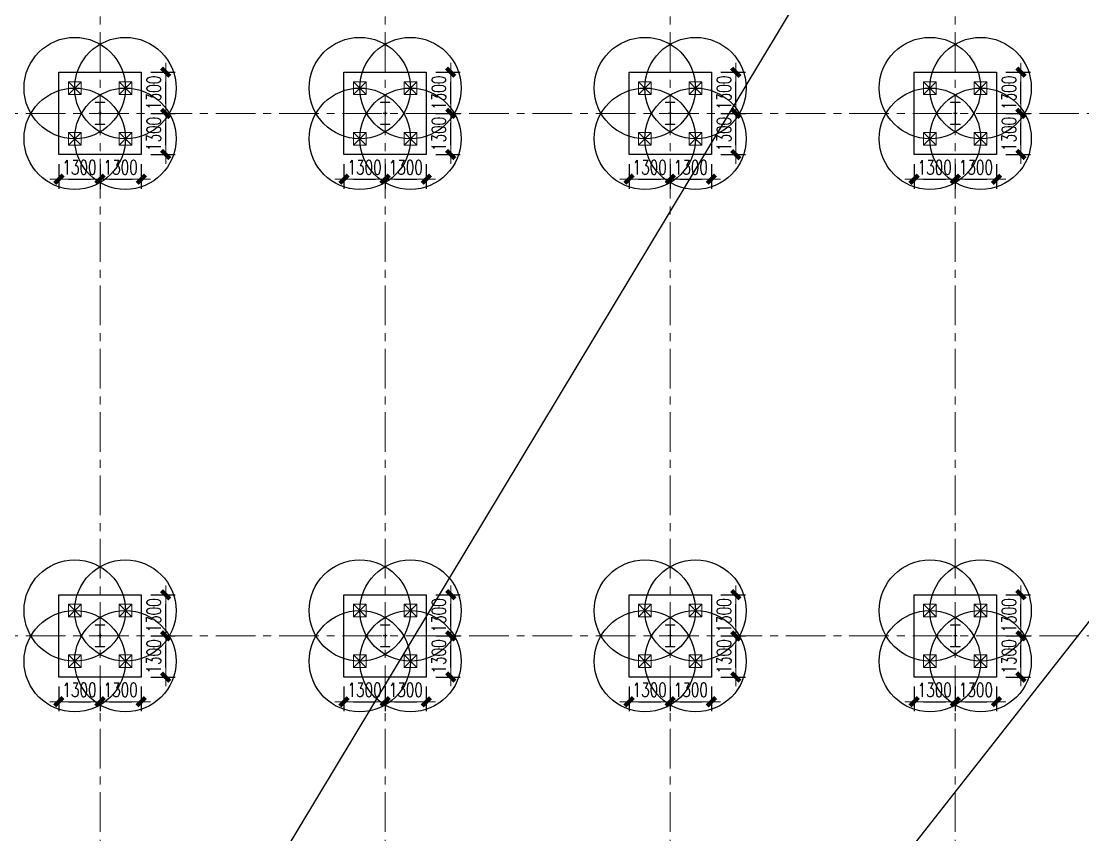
# Model space of a CAD drawing. Extents: x -1201378 to 2367219, y -619313 to 244905.
# Drawn here: x -158247 to -124734, y -20878 to 4811 of the extents above; entities that cross this region are included whole.
import ezdxf

# ---------------------------------------------------------------- set-up
doc = ezdxf.new("R2010")
doc.units = 0
doc.header["$LTSCALE"] = 1000
doc.linetypes.add('CENTER', pattern=[2, 1.25, -0.25, 0.25, -0.25])
doc.layers.get('0').update_dxf_attribs({"linetype": 'CONTINUOUS'})
doc.layers.get('Defpoints').update_dxf_attribs({"linetype": 'CONTINUOUS'})
for name, color, linetype, lineweight in [('S-axis', 111, 'CONTINUOUS', 0), ('S-col', 2, 'CONTINUOUS', 0), ('S-dim', 81, 'CONTINUOUS', 0), ('S-dote', 5, 'CENTER', 0), ('S-zhuang', 1, 'CONTINUOUS', 0)]:
    doc.layers.add(name, color=color, linetype=linetype, lineweight=lineweight)
doc.layers.add('S-DOTE1', color=140, linetype='CENTER')
doc.layers.add('S-HATCH1-W', color=252, linetype='CONTINUOUS')
doc.styles.add('SS1', font='tj-romans1.shx', dxfattribs={"width": 0.7, "bigfont": 'tj-hztxt1.shx'})
doc.dimstyles.new('S-150-ARCHI', dxfattribs={"dimscale": 150, "dimtxt": 3, "dimasz": 2, "dimexe": 2, "dimexo": 2, "dimgap": 1, "dimtad": 1, "dimdec": 0, "dimzin": 0, "dimdsep": 46, "dimtxsty": 'SS1', "dimblk1": 'TT', "dimblk2": 'TT', "dimsah": 1, "dimcen": 1, "dimclrd": 256, "dimclre": 256, "dimclrt": 256, "dimadec": 0, "dimazin": 0, "dimtfac": 1, "dimtdec": 0, "dimtix": 1, "dimtmove": 2, "dimatfit": 0, "dimldrblk": 'TT', "dimfxl": 2, "dimtolj": 1, "dimtzin": 0, "dimarcsym": 0})

# ---------------------------------------------------------------- blocks, each defined once
blk = doc.blocks.new('2#轴网')
at = {"layer": 'S-dote'}
for p, q in [((-155758.5, -270787), (-155758.5, -175298.2)), ((-146758.5, -270787), (-146758.5, -175298.2)), ((-137758.5, -270787), (-137758.5, -175298.2)), ((-128758.5, -270787), (-128758.5, -175298.2)), ((-74854.3, -198098.2), (-251154.3, -198098.2)), ((-74854.3, -214598.2), (-251154.3, -214598.2))]:
    blk.add_line(p, q, dxfattribs=at)
blk = doc.blocks.new('nt66')
at = {"layer": 'S-col'}
blk.add_lwpolyline([(-195790, 766820), (-195490, 766820), (-195490, 766808), (-195636, 766808), (-195636, 766132), (-195490, 766132), (-195490, 766120), (-195790, 766120), (-195790, 766132), (-195644, 766132), (-195644, 766808), (-195790, 766808)], close=True, dxfattribs=at)
blk = doc.blocks.new('33333')
for p in [(-5214, -60400), (3786, -60400), (12786, -60400), (21786, -60400), (-5214, -76900), (3786, -76900), (12786, -76900), (21786, -76900)]:
    blk.add_blockref('nt66', p)
blk = doc.blocks.new('S-ZHUANG-400')
at = {"layer": 'S-zhuang'}
for p, q in [((200, -200), (-200, 200)), ((-200, -200), (200, 200))]:
    blk.add_line(p, q, dxfattribs=at)
blk.add_lwpolyline([(-200, 200), (200, 200), (200, -200), (-200, -200)], close=True, dxfattribs=at)
blk = doc.blocks.new('CT4')
at = {"layer": 'Defpoints'}
for centre in [(-100831, -168442), (-99231, -168442), (-100831, -170042), (-99231, -170042)]:
    blk.add_circle(centre, 1600, dxfattribs=at)
at = {"layer": 'S-DOTE1', "ltscale": 0.25}
for p, q in [((-100031, -169182), (-100031, -169302)), ((-99971, -169242), (-100091, -169242))]:
    blk.add_line(p, q, dxfattribs=at)
at = {"layer": 'S-HATCH1-W'}
blk.add_lwpolyline([(-101331, -170542), (-101331, -167942), (-98731, -167942), (-98731, -170542)], close=True, dxfattribs=at)
at = {"layer": 'S-zhuang', "rotation": 90.00000000000001}
for p in [(-100831, -168442), (-99231, -168442), (-100831, -170042), (-99231, -170042)]:
    blk.add_blockref('S-ZHUANG-400', p, dxfattribs=at)
blk = doc.blocks.new('TT')
blk.add_line((-0.97, 0), (0.97, 0))
at = {"const_width": 0.45}
blk.add_lwpolyline([(-0.44, -0.44), (0.44, 0.44)], dxfattribs=at)
blk = doc.blocks.new('*D2345')
at = {"layer": 'Defpoints', "color": 0, "transparency": 16777216}
for p in [(-157058, -15898), (-155758, -15898), (-155758, -16677)]:
    blk.add_point(p, dxfattribs=at)
at = {"layer": 'S-dim', "lineweight": -2, "transparency": 16777216}
for p, q in [((-157058, -16198), (-157058, -16977)), ((-155758, -16198), (-155758, -16977)), ((-156758, -16677), (-156058, -16677))]:
    blk.add_line(p, q, dxfattribs=at)
at = {"layer": 'S-dim', "lineweight": -2, "transparency": 16777216, "xscale": 300, "yscale": 300, "zscale": 300, "rotation": 180}
blk.add_blockref('TT', (-157058, -16677), dxfattribs=at)
at = {"layer": 'S-dim', "lineweight": -2, "transparency": 16777216, "xscale": 300, "yscale": 300, "zscale": 300}
blk.add_blockref('TT', (-155758, -16677), dxfattribs=at)
at = {"layer": 'S-dim', "transparency": 16777216, "insert": (-156408, -16302), "char_height": 450, "attachment_point": 5, "style": 'SS1'}
blk.add_mtext('\\A1;1300', dxfattribs=at)
blk = doc.blocks.new('*D2346')
at = {"layer": 'Defpoints', "color": 0, "transparency": 16777216}
for p in [(-155758, -15898), (-154458, -15898), (-154458, -16677)]:
    blk.add_point(p, dxfattribs=at)
at = {"layer": 'S-dim', "lineweight": -2, "transparency": 16777216}
for p, q in [((-155758, -16198), (-155758, -16977)), ((-154458, -16198), (-154458, -16977)), ((-155458, -16677), (-154758, -16677))]:
    blk.add_line(p, q, dxfattribs=at)
at = {"layer": 'S-dim', "lineweight": -2, "transparency": 16777216, "xscale": 300, "yscale": 300, "zscale": 300, "rotation": 180}
blk.add_blockref('TT', (-155758, -16677), dxfattribs=at)
at = {"layer": 'S-dim', "lineweight": -2, "transparency": 16777216, "xscale": 300, "yscale": 300, "zscale": 300}
blk.add_blockref('TT', (-154458, -16677), dxfattribs=at)
at = {"layer": 'S-dim', "transparency": 16777216, "insert": (-155108, -16302), "char_height": 450, "attachment_point": 5, "style": 'SS1'}
blk.add_mtext('\\A1;1300', dxfattribs=at)
blk = doc.blocks.new('*D2347')
at = {"layer": 'Defpoints', "color": 0, "transparency": 16777216}
for p in [(-154458, -14598), (-153687, -14598), (-154458, -15898)]:
    blk.add_point(p, dxfattribs=at)
at = {"layer": 'S-dim', "lineweight": -2, "transparency": 16777216}
for p, q in [((-154158, -14598), (-153387, -14598)), ((-153687, -15598), (-153687, -14898)), ((-154158, -15898), (-153387, -15898))]:
    blk.add_line(p, q, dxfattribs=at)
at = {"layer": 'S-dim', "lineweight": -2, "transparency": 16777216, "xscale": 300, "yscale": 300, "zscale": 300}
for p, rotation in [((-153687, -14598), 90), ((-153687, -15898), 270)]:
    blk.add_blockref('TT', p, dxfattribs=dict(at, rotation=rotation))
at = {"layer": 'S-dim', "transparency": 16777216, "insert": (-154062, -15248), "char_height": 450, "attachment_point": 5, "rotation": 90, "style": 'SS1'}
blk.add_mtext('\\A1;1300', dxfattribs=at)
blk = doc.blocks.new('*D2348')
at = {"layer": 'Defpoints', "color": 0, "transparency": 16777216}
for p in [(-154458, -13298), (-153687, -13298), (-154458, -14598)]:
    blk.add_point(p, dxfattribs=at)
at = {"layer": 'S-dim', "lineweight": -2, "transparency": 16777216}
for p, q in [((-154158, -13298), (-153387, -13298)), ((-153687, -14298), (-153687, -13598)), ((-154158, -14598), (-153387, -14598))]:
    blk.add_line(p, q, dxfattribs=at)
at = {"layer": 'S-dim', "lineweight": -2, "transparency": 16777216, "xscale": 300, "yscale": 300, "zscale": 300}
for p, rotation in [((-153687, -13298), 90), ((-153687, -14598), 270)]:
    blk.add_blockref('TT', p, dxfattribs=dict(at, rotation=rotation))
at = {"layer": 'S-dim', "transparency": 16777216, "insert": (-154062, -13948), "char_height": 450, "attachment_point": 5, "rotation": 90, "style": 'SS1'}
blk.add_mtext('\\A1;1300', dxfattribs=at)
blk = doc.blocks.new('*D2337')
at = {"layer": 'Defpoints', "color": 0, "transparency": 16777216}
for p in [(-148058, -15898), (-146758, -15898), (-146758, -16677)]:
    blk.add_point(p, dxfattribs=at)
at = {"layer": 'S-dim', "lineweight": -2, "transparency": 16777216}
for p, q in [((-148058, -16198), (-148058, -16977)), ((-146758, -16198), (-146758, -16977)), ((-147758, -16677), (-147058, -16677))]:
    blk.add_line(p, q, dxfattribs=at)
at = {"layer": 'S-dim', "lineweight": -2, "transparency": 16777216, "xscale": 300, "yscale": 300, "zscale": 300, "rotation": 180}
blk.add_blockref('TT', (-148058, -16677), dxfattribs=at)
at = {"layer": 'S-dim', "lineweight": -2, "transparency": 16777216, "xscale": 300, "yscale": 300, "zscale": 300}
blk.add_blockref('TT', (-146758, -16677), dxfattribs=at)
at = {"layer": 'S-dim', "transparency": 16777216, "insert": (-147408, -16302), "char_height": 450, "attachment_point": 5, "style": 'SS1'}
blk.add_mtext('\\A1;1300', dxfattribs=at)
blk = doc.blocks.new('*D2338')
at = {"layer": 'Defpoints', "color": 0, "transparency": 16777216}
for p in [(-146758, -15898), (-145458, -15898), (-145458, -16677)]:
    blk.add_point(p, dxfattribs=at)
at = {"layer": 'S-dim', "lineweight": -2, "transparency": 16777216}
for p, q in [((-146758, -16198), (-146758, -16977)), ((-145458, -16198), (-145458, -16977)), ((-146458, -16677), (-145758, -16677))]:
    blk.add_line(p, q, dxfattribs=at)
at = {"layer": 'S-dim', "lineweight": -2, "transparency": 16777216, "xscale": 300, "yscale": 300, "zscale": 300, "rotation": 180}
blk.add_blockref('TT', (-146758, -16677), dxfattribs=at)
at = {"layer": 'S-dim', "lineweight": -2, "transparency": 16777216, "xscale": 300, "yscale": 300, "zscale": 300}
blk.add_blockref('TT', (-145458, -16677), dxfattribs=at)
at = {"layer": 'S-dim', "transparency": 16777216, "insert": (-146108, -16302), "char_height": 450, "attachment_point": 5, "style": 'SS1'}
blk.add_mtext('\\A1;1300', dxfattribs=at)
blk = doc.blocks.new('*D2339')
at = {"layer": 'Defpoints', "color": 0, "transparency": 16777216}
for p in [(-145458, -14598), (-144687, -14598), (-145458, -15898)]:
    blk.add_point(p, dxfattribs=at)
at = {"layer": 'S-dim', "lineweight": -2, "transparency": 16777216}
for p, q in [((-145158, -14598), (-144387, -14598)), ((-144687, -15598), (-144687, -14898)), ((-145158, -15898), (-144387, -15898))]:
    blk.add_line(p, q, dxfattribs=at)
at = {"layer": 'S-dim', "lineweight": -2, "transparency": 16777216, "xscale": 300, "yscale": 300, "zscale": 300}
for p, rotation in [((-144687, -14598), 90), ((-144687, -15898), 270)]:
    blk.add_blockref('TT', p, dxfattribs=dict(at, rotation=rotation))
at = {"layer": 'S-dim', "transparency": 16777216, "insert": (-145062, -15248), "char_height": 450, "attachment_point": 5, "rotation": 90, "style": 'SS1'}
blk.add_mtext('\\A1;1300', dxfattribs=at)
blk = doc.blocks.new('*D2340')
at = {"layer": 'Defpoints', "color": 0, "transparency": 16777216}
for p in [(-145458, -13298), (-144687, -13298), (-145458, -14598)]:
    blk.add_point(p, dxfattribs=at)
at = {"layer": 'S-dim', "lineweight": -2, "transparency": 16777216}
for p, q in [((-145158, -13298), (-144387, -13298)), ((-144687, -14298), (-144687, -13598)), ((-145158, -14598), (-144387, -14598))]:
    blk.add_line(p, q, dxfattribs=at)
at = {"layer": 'S-dim', "lineweight": -2, "transparency": 16777216, "xscale": 300, "yscale": 300, "zscale": 300}
for p, rotation in [((-144687, -13298), 90), ((-144687, -14598), 270)]:
    blk.add_blockref('TT', p, dxfattribs=dict(at, rotation=rotation))
at = {"layer": 'S-dim', "transparency": 16777216, "insert": (-145062, -13948), "char_height": 450, "attachment_point": 5, "rotation": 90, "style": 'SS1'}
blk.add_mtext('\\A1;1300', dxfattribs=at)
blk = doc.blocks.new('*D2325')
at = {"layer": 'Defpoints', "color": 0, "transparency": 16777216}
for p in [(-139058, -15898), (-137758, -15898), (-137758, -16677)]:
    blk.add_point(p, dxfattribs=at)
at = {"layer": 'S-dim', "lineweight": -2, "transparency": 16777216}
for p, q in [((-139058, -16198), (-139058, -16977)), ((-137758, -16198), (-137758, -16977)), ((-138758, -16677), (-138058, -16677))]:
    blk.add_line(p, q, dxfattribs=at)
at = {"layer": 'S-dim', "lineweight": -2, "transparency": 16777216, "xscale": 300, "yscale": 300, "zscale": 300, "rotation": 180}
blk.add_blockref('TT', (-139058, -16677), dxfattribs=at)
at = {"layer": 'S-dim', "lineweight": -2, "transparency": 16777216, "xscale": 300, "yscale": 300, "zscale": 300}
blk.add_blockref('TT', (-137758, -16677), dxfattribs=at)
at = {"layer": 'S-dim', "transparency": 16777216, "insert": (-138408, -16302), "char_height": 450, "attachment_point": 5, "style": 'SS1'}
blk.add_mtext('\\A1;1300', dxfattribs=at)
blk = doc.blocks.new('*D2326')
at = {"layer": 'Defpoints', "color": 0, "transparency": 16777216}
for p in [(-137758, -15898), (-136458, -15898), (-136458, -16677)]:
    blk.add_point(p, dxfattribs=at)
at = {"layer": 'S-dim', "lineweight": -2, "transparency": 16777216}
for p, q in [((-137758, -16198), (-137758, -16977)), ((-136458, -16198), (-136458, -16977)), ((-137458, -16677), (-136758, -16677))]:
    blk.add_line(p, q, dxfattribs=at)
at = {"layer": 'S-dim', "lineweight": -2, "transparency": 16777216, "xscale": 300, "yscale": 300, "zscale": 300, "rotation": 180}
blk.add_blockref('TT', (-137758, -16677), dxfattribs=at)
at = {"layer": 'S-dim', "lineweight": -2, "transparency": 16777216, "xscale": 300, "yscale": 300, "zscale": 300}
blk.add_blockref('TT', (-136458, -16677), dxfattribs=at)
at = {"layer": 'S-dim', "transparency": 16777216, "insert": (-137108, -16302), "char_height": 450, "attachment_point": 5, "style": 'SS1'}
blk.add_mtext('\\A1;1300', dxfattribs=at)
blk = doc.blocks.new('*D2327')
at = {"layer": 'Defpoints', "color": 0, "transparency": 16777216}
for p in [(-136458, -14598), (-135687, -14598), (-136458, -15898)]:
    blk.add_point(p, dxfattribs=at)
at = {"layer": 'S-dim', "lineweight": -2, "transparency": 16777216}
for p, q in [((-136158, -14598), (-135387, -14598)), ((-135687, -15598), (-135687, -14898)), ((-136158, -15898), (-135387, -15898))]:
    blk.add_line(p, q, dxfattribs=at)
at = {"layer": 'S-dim', "lineweight": -2, "transparency": 16777216, "xscale": 300, "yscale": 300, "zscale": 300}
for p, rotation in [((-135687, -14598), 90), ((-135687, -15898), 270)]:
    blk.add_blockref('TT', p, dxfattribs=dict(at, rotation=rotation))
at = {"layer": 'S-dim', "transparency": 16777216, "insert": (-136062, -15248), "char_height": 450, "attachment_point": 5, "rotation": 90, "style": 'SS1'}
blk.add_mtext('\\A1;1300', dxfattribs=at)
blk = doc.blocks.new('*D2328')
at = {"layer": 'Defpoints', "color": 0, "transparency": 16777216}
for p in [(-136458, -13298), (-135687, -13298), (-136458, -14598)]:
    blk.add_point(p, dxfattribs=at)
at = {"layer": 'S-dim', "lineweight": -2, "transparency": 16777216}
for p, q in [((-136158, -13298), (-135387, -13298)), ((-135687, -14298), (-135687, -13598)), ((-136158, -14598), (-135387, -14598))]:
    blk.add_line(p, q, dxfattribs=at)
at = {"layer": 'S-dim', "lineweight": -2, "transparency": 16777216, "xscale": 300, "yscale": 300, "zscale": 300}
for p, rotation in [((-135687, -13298), 90), ((-135687, -14598), 270)]:
    blk.add_blockref('TT', p, dxfattribs=dict(at, rotation=rotation))
at = {"layer": 'S-dim', "transparency": 16777216, "insert": (-136062, -13948), "char_height": 450, "attachment_point": 5, "rotation": 90, "style": 'SS1'}
blk.add_mtext('\\A1;1300', dxfattribs=at)
blk = doc.blocks.new('*D2335')
at = {"layer": 'Defpoints', "color": 0, "transparency": 16777216}
for p in [(-130058, -15898), (-128758, -15898), (-128758, -16677)]:
    blk.add_point(p, dxfattribs=at)
at = {"layer": 'S-dim', "lineweight": -2, "transparency": 16777216}
for p, q in [((-130058, -16198), (-130058, -16977)), ((-128758, -16198), (-128758, -16977)), ((-129758, -16677), (-129058, -16677))]:
    blk.add_line(p, q, dxfattribs=at)
at = {"layer": 'S-dim', "lineweight": -2, "transparency": 16777216, "xscale": 300, "yscale": 300, "zscale": 300, "rotation": 180}
blk.add_blockref('TT', (-130058, -16677), dxfattribs=at)
at = {"layer": 'S-dim', "lineweight": -2, "transparency": 16777216, "xscale": 300, "yscale": 300, "zscale": 300}
blk.add_blockref('TT', (-128758, -16677), dxfattribs=at)
at = {"layer": 'S-dim', "transparency": 16777216, "insert": (-129408, -16302), "char_height": 450, "attachment_point": 5, "style": 'SS1'}
blk.add_mtext('\\A1;1300', dxfattribs=at)
blk = doc.blocks.new('*D2336')
at = {"layer": 'Defpoints', "color": 0, "transparency": 16777216}
for p in [(-128758, -15898), (-127458, -15898), (-127458, -16677)]:
    blk.add_point(p, dxfattribs=at)
at = {"layer": 'S-dim', "lineweight": -2, "transparency": 16777216}
for p, q in [((-128758, -16198), (-128758, -16977)), ((-127458, -16198), (-127458, -16977)), ((-128458, -16677), (-127758, -16677))]:
    blk.add_line(p, q, dxfattribs=at)
at = {"layer": 'S-dim', "lineweight": -2, "transparency": 16777216, "xscale": 300, "yscale": 300, "zscale": 300, "rotation": 180}
blk.add_blockref('TT', (-128758, -16677), dxfattribs=at)
at = {"layer": 'S-dim', "lineweight": -2, "transparency": 16777216, "xscale": 300, "yscale": 300, "zscale": 300}
blk.add_blockref('TT', (-127458, -16677), dxfattribs=at)
at = {"layer": 'S-dim', "transparency": 16777216, "insert": (-128108, -16302), "char_height": 450, "attachment_point": 5, "style": 'SS1'}
blk.add_mtext('\\A1;1300', dxfattribs=at)
blk = doc.blocks.new('*D2333')
at = {"layer": 'Defpoints', "color": 0, "transparency": 16777216}
for p in [(-127458, -14598), (-126687, -14598), (-127458, -15898)]:
    blk.add_point(p, dxfattribs=at)
at = {"layer": 'S-dim', "lineweight": -2, "transparency": 16777216}
for p, q in [((-127158, -14598), (-126387, -14598)), ((-126687, -15598), (-126687, -14898)), ((-127158, -15898), (-126387, -15898))]:
    blk.add_line(p, q, dxfattribs=at)
at = {"layer": 'S-dim', "lineweight": -2, "transparency": 16777216, "xscale": 300, "yscale": 300, "zscale": 300}
for p, rotation in [((-126687, -14598), 90), ((-126687, -15898), 270)]:
    blk.add_blockref('TT', p, dxfattribs=dict(at, rotation=rotation))
at = {"layer": 'S-dim', "transparency": 16777216, "insert": (-127062, -15248), "char_height": 450, "attachment_point": 5, "rotation": 90, "style": 'SS1'}
blk.add_mtext('\\A1;1300', dxfattribs=at)
blk = doc.blocks.new('*D2334')
at = {"layer": 'Defpoints', "color": 0, "transparency": 16777216}
for p in [(-127458, -13298), (-126687, -13298), (-127458, -14598)]:
    blk.add_point(p, dxfattribs=at)
at = {"layer": 'S-dim', "lineweight": -2, "transparency": 16777216}
for p, q in [((-127158, -13298), (-126387, -13298)), ((-126687, -14298), (-126687, -13598)), ((-127158, -14598), (-126387, -14598))]:
    blk.add_line(p, q, dxfattribs=at)
at = {"layer": 'S-dim', "lineweight": -2, "transparency": 16777216, "xscale": 300, "yscale": 300, "zscale": 300}
for p, rotation in [((-126687, -13298), 90), ((-126687, -14598), 270)]:
    blk.add_blockref('TT', p, dxfattribs=dict(at, rotation=rotation))
at = {"layer": 'S-dim', "transparency": 16777216, "insert": (-127062, -13948), "char_height": 450, "attachment_point": 5, "rotation": 90, "style": 'SS1'}
blk.add_mtext('\\A1;1300', dxfattribs=at)
blk = doc.blocks.new('*D2409')
at = {"layer": 'Defpoints', "color": 0, "transparency": 16777216}
for p in [(-157058, 602), (-155758, 602), (-155758, -177)]:
    blk.add_point(p, dxfattribs=at)
at = {"layer": 'S-dim', "lineweight": -2, "transparency": 16777216}
for p, q in [((-157058, 302), (-157058, -477)), ((-155758, 302), (-155758, -477)), ((-156758, -177), (-156058, -177))]:
    blk.add_line(p, q, dxfattribs=at)
at = {"layer": 'S-dim', "lineweight": -2, "transparency": 16777216, "xscale": 300, "yscale": 300, "zscale": 300, "rotation": 180}
blk.add_blockref('TT', (-157058, -177), dxfattribs=at)
at = {"layer": 'S-dim', "lineweight": -2, "transparency": 16777216, "xscale": 300, "yscale": 300, "zscale": 300}
blk.add_blockref('TT', (-155758, -177), dxfattribs=at)
at = {"layer": 'S-dim', "transparency": 16777216, "insert": (-156408, 198), "char_height": 450, "attachment_point": 5, "style": 'SS1'}
blk.add_mtext('\\A1;1300', dxfattribs=at)
blk = doc.blocks.new('*D2410')
at = {"layer": 'Defpoints', "color": 0, "transparency": 16777216}
for p in [(-155758, 602), (-154458, 602), (-154458, -177)]:
    blk.add_point(p, dxfattribs=at)
at = {"layer": 'S-dim', "lineweight": -2, "transparency": 16777216}
for p, q in [((-155758, 302), (-155758, -477)), ((-154458, 302), (-154458, -477)), ((-155458, -177), (-154758, -177))]:
    blk.add_line(p, q, dxfattribs=at)
at = {"layer": 'S-dim', "lineweight": -2, "transparency": 16777216, "xscale": 300, "yscale": 300, "zscale": 300, "rotation": 180}
blk.add_blockref('TT', (-155758, -177), dxfattribs=at)
at = {"layer": 'S-dim', "lineweight": -2, "transparency": 16777216, "xscale": 300, "yscale": 300, "zscale": 300}
blk.add_blockref('TT', (-154458, -177), dxfattribs=at)
at = {"layer": 'S-dim', "transparency": 16777216, "insert": (-155108, 198), "char_height": 450, "attachment_point": 5, "style": 'SS1'}
blk.add_mtext('\\A1;1300', dxfattribs=at)
blk = doc.blocks.new('*D2411')
at = {"layer": 'Defpoints', "color": 0, "transparency": 16777216}
for p in [(-154458, 1902), (-153687, 1902), (-154458, 602)]:
    blk.add_point(p, dxfattribs=at)
at = {"layer": 'S-dim', "lineweight": -2, "transparency": 16777216}
for p, q in [((-154158, 1902), (-153387, 1902)), ((-153687, 902), (-153687, 1602)), ((-154158, 602), (-153387, 602))]:
    blk.add_line(p, q, dxfattribs=at)
at = {"layer": 'S-dim', "lineweight": -2, "transparency": 16777216, "xscale": 300, "yscale": 300, "zscale": 300}
for p, rotation in [((-153687, 1902), 90), ((-153687, 602), 270)]:
    blk.add_blockref('TT', p, dxfattribs=dict(at, rotation=rotation))
at = {"layer": 'S-dim', "transparency": 16777216, "insert": (-154062, 1252), "char_height": 450, "attachment_point": 5, "rotation": 90, "style": 'SS1'}
blk.add_mtext('\\A1;1300', dxfattribs=at)
blk = doc.blocks.new('*D2412')
at = {"layer": 'Defpoints', "color": 0, "transparency": 16777216}
for p in [(-154458, 3202), (-153687, 3202), (-154458, 1902)]:
    blk.add_point(p, dxfattribs=at)
at = {"layer": 'S-dim', "lineweight": -2, "transparency": 16777216}
for p, q in [((-154158, 3202), (-153387, 3202)), ((-153687, 2202), (-153687, 2902)), ((-154158, 1902), (-153387, 1902))]:
    blk.add_line(p, q, dxfattribs=at)
at = {"layer": 'S-dim', "lineweight": -2, "transparency": 16777216, "xscale": 300, "yscale": 300, "zscale": 300}
for p, rotation in [((-153687, 3202), 90), ((-153687, 1902), 270)]:
    blk.add_blockref('TT', p, dxfattribs=dict(at, rotation=rotation))
at = {"layer": 'S-dim', "transparency": 16777216, "insert": (-154062, 2552), "char_height": 450, "attachment_point": 5, "rotation": 90, "style": 'SS1'}
blk.add_mtext('\\A1;1300', dxfattribs=at)
blk = doc.blocks.new('*D2401')
at = {"layer": 'Defpoints', "color": 0, "transparency": 16777216}
for p in [(-148058, 602), (-146758, 602), (-146758, -177)]:
    blk.add_point(p, dxfattribs=at)
at = {"layer": 'S-dim', "lineweight": -2, "transparency": 16777216}
for p, q in [((-148058, 302), (-148058, -477)), ((-146758, 302), (-146758, -477)), ((-147758, -177), (-147058, -177))]:
    blk.add_line(p, q, dxfattribs=at)
at = {"layer": 'S-dim', "lineweight": -2, "transparency": 16777216, "xscale": 300, "yscale": 300, "zscale": 300, "rotation": 180}
blk.add_blockref('TT', (-148058, -177), dxfattribs=at)
at = {"layer": 'S-dim', "lineweight": -2, "transparency": 16777216, "xscale": 300, "yscale": 300, "zscale": 300}
blk.add_blockref('TT', (-146758, -177), dxfattribs=at)
at = {"layer": 'S-dim', "transparency": 16777216, "insert": (-147408, 198), "char_height": 450, "attachment_point": 5, "style": 'SS1'}
blk.add_mtext('\\A1;1300', dxfattribs=at)
blk = doc.blocks.new('*D2402')
at = {"layer": 'Defpoints', "color": 0, "transparency": 16777216}
for p in [(-146758, 602), (-145458, 602), (-145458, -177)]:
    blk.add_point(p, dxfattribs=at)
at = {"layer": 'S-dim', "lineweight": -2, "transparency": 16777216}
for p, q in [((-146758, 302), (-146758, -477)), ((-145458, 302), (-145458, -477)), ((-146458, -177), (-145758, -177))]:
    blk.add_line(p, q, dxfattribs=at)
at = {"layer": 'S-dim', "lineweight": -2, "transparency": 16777216, "xscale": 300, "yscale": 300, "zscale": 300, "rotation": 180}
blk.add_blockref('TT', (-146758, -177), dxfattribs=at)
at = {"layer": 'S-dim', "lineweight": -2, "transparency": 16777216, "xscale": 300, "yscale": 300, "zscale": 300}
blk.add_blockref('TT', (-145458, -177), dxfattribs=at)
at = {"layer": 'S-dim', "transparency": 16777216, "insert": (-146108, 198), "char_height": 450, "attachment_point": 5, "style": 'SS1'}
blk.add_mtext('\\A1;1300', dxfattribs=at)
blk = doc.blocks.new('*D2403')
at = {"layer": 'Defpoints', "color": 0, "transparency": 16777216}
for p in [(-145458, 1902), (-144687, 1902), (-145458, 602)]:
    blk.add_point(p, dxfattribs=at)
at = {"layer": 'S-dim', "lineweight": -2, "transparency": 16777216}
for p, q in [((-145158, 1902), (-144387, 1902)), ((-144687, 902), (-144687, 1602)), ((-145158, 602), (-144387, 602))]:
    blk.add_line(p, q, dxfattribs=at)
at = {"layer": 'S-dim', "lineweight": -2, "transparency": 16777216, "xscale": 300, "yscale": 300, "zscale": 300}
for p, rotation in [((-144687, 1902), 90), ((-144687, 602), 270)]:
    blk.add_blockref('TT', p, dxfattribs=dict(at, rotation=rotation))
at = {"layer": 'S-dim', "transparency": 16777216, "insert": (-145062, 1252), "char_height": 450, "attachment_point": 5, "rotation": 90, "style": 'SS1'}
blk.add_mtext('\\A1;1300', dxfattribs=at)
blk = doc.blocks.new('*D2404')
at = {"layer": 'Defpoints', "color": 0, "transparency": 16777216}
for p in [(-145458, 3202), (-144687, 3202), (-145458, 1902)]:
    blk.add_point(p, dxfattribs=at)
at = {"layer": 'S-dim', "lineweight": -2, "transparency": 16777216}
for p, q in [((-145158, 3202), (-144387, 3202)), ((-144687, 2202), (-144687, 2902)), ((-145158, 1902), (-144387, 1902))]:
    blk.add_line(p, q, dxfattribs=at)
at = {"layer": 'S-dim', "lineweight": -2, "transparency": 16777216, "xscale": 300, "yscale": 300, "zscale": 300}
for p, rotation in [((-144687, 3202), 90), ((-144687, 1902), 270)]:
    blk.add_blockref('TT', p, dxfattribs=dict(at, rotation=rotation))
at = {"layer": 'S-dim', "transparency": 16777216, "insert": (-145062, 2552), "char_height": 450, "attachment_point": 5, "rotation": 90, "style": 'SS1'}
blk.add_mtext('\\A1;1300', dxfattribs=at)
blk = doc.blocks.new('*D2389')
at = {"layer": 'Defpoints', "color": 0, "transparency": 16777216}
for p in [(-139058, 602), (-137758, 602), (-137758, -177)]:
    blk.add_point(p, dxfattribs=at)
at = {"layer": 'S-dim', "lineweight": -2, "transparency": 16777216}
for p, q in [((-139058, 302), (-139058, -477)), ((-137758, 302), (-137758, -477)), ((-138758, -177), (-138058, -177))]:
    blk.add_line(p, q, dxfattribs=at)
at = {"layer": 'S-dim', "lineweight": -2, "transparency": 16777216, "xscale": 300, "yscale": 300, "zscale": 300, "rotation": 180}
blk.add_blockref('TT', (-139058, -177), dxfattribs=at)
at = {"layer": 'S-dim', "lineweight": -2, "transparency": 16777216, "xscale": 300, "yscale": 300, "zscale": 300}
blk.add_blockref('TT', (-137758, -177), dxfattribs=at)
at = {"layer": 'S-dim', "transparency": 16777216, "insert": (-138408, 198), "char_height": 450, "attachment_point": 5, "style": 'SS1'}
blk.add_mtext('\\A1;1300', dxfattribs=at)
blk = doc.blocks.new('*D2390')
at = {"layer": 'Defpoints', "color": 0, "transparency": 16777216}
for p in [(-137758, 602), (-136458, 602), (-136458, -177)]:
    blk.add_point(p, dxfattribs=at)
at = {"layer": 'S-dim', "lineweight": -2, "transparency": 16777216}
for p, q in [((-137758, 302), (-137758, -477)), ((-136458, 302), (-136458, -477)), ((-137458, -177), (-136758, -177))]:
    blk.add_line(p, q, dxfattribs=at)
at = {"layer": 'S-dim', "lineweight": -2, "transparency": 16777216, "xscale": 300, "yscale": 300, "zscale": 300, "rotation": 180}
blk.add_blockref('TT', (-137758, -177), dxfattribs=at)
at = {"layer": 'S-dim', "lineweight": -2, "transparency": 16777216, "xscale": 300, "yscale": 300, "zscale": 300}
blk.add_blockref('TT', (-136458, -177), dxfattribs=at)
at = {"layer": 'S-dim', "transparency": 16777216, "insert": (-137108, 198), "char_height": 450, "attachment_point": 5, "style": 'SS1'}
blk.add_mtext('\\A1;1300', dxfattribs=at)
blk = doc.blocks.new('*D2391')
at = {"layer": 'Defpoints', "color": 0, "transparency": 16777216}
for p in [(-136458, 1902), (-135687, 1902), (-136458, 602)]:
    blk.add_point(p, dxfattribs=at)
at = {"layer": 'S-dim', "lineweight": -2, "transparency": 16777216}
for p, q in [((-136158, 1902), (-135387, 1902)), ((-135687, 902), (-135687, 1602)), ((-136158, 602), (-135387, 602))]:
    blk.add_line(p, q, dxfattribs=at)
at = {"layer": 'S-dim', "lineweight": -2, "transparency": 16777216, "xscale": 300, "yscale": 300, "zscale": 300}
for p, rotation in [((-135687, 1902), 90), ((-135687, 602), 270)]:
    blk.add_blockref('TT', p, dxfattribs=dict(at, rotation=rotation))
at = {"layer": 'S-dim', "transparency": 16777216, "insert": (-136062, 1252), "char_height": 450, "attachment_point": 5, "rotation": 90, "style": 'SS1'}
blk.add_mtext('\\A1;1300', dxfattribs=at)
blk = doc.blocks.new('*D2392')
at = {"layer": 'Defpoints', "color": 0, "transparency": 16777216}
for p in [(-136458, 3202), (-135687, 3202), (-136458, 1902)]:
    blk.add_point(p, dxfattribs=at)
at = {"layer": 'S-dim', "lineweight": -2, "transparency": 16777216}
for p, q in [((-136158, 3202), (-135387, 3202)), ((-135687, 2202), (-135687, 2902)), ((-136158, 1902), (-135387, 1902))]:
    blk.add_line(p, q, dxfattribs=at)
at = {"layer": 'S-dim', "lineweight": -2, "transparency": 16777216, "xscale": 300, "yscale": 300, "zscale": 300}
for p, rotation in [((-135687, 3202), 90), ((-135687, 1902), 270)]:
    blk.add_blockref('TT', p, dxfattribs=dict(at, rotation=rotation))
at = {"layer": 'S-dim', "transparency": 16777216, "insert": (-136062, 2552), "char_height": 450, "attachment_point": 5, "rotation": 90, "style": 'SS1'}
blk.add_mtext('\\A1;1300', dxfattribs=at)
blk = doc.blocks.new('*D2399')
at = {"layer": 'Defpoints', "color": 0, "transparency": 16777216}
for p in [(-130058, 602), (-128758, 602), (-128758, -177)]:
    blk.add_point(p, dxfattribs=at)
at = {"layer": 'S-dim', "lineweight": -2, "transparency": 16777216}
for p, q in [((-130058, 302), (-130058, -477)), ((-128758, 302), (-128758, -477)), ((-129758, -177), (-129058, -177))]:
    blk.add_line(p, q, dxfattribs=at)
at = {"layer": 'S-dim', "lineweight": -2, "transparency": 16777216, "xscale": 300, "yscale": 300, "zscale": 300, "rotation": 180}
blk.add_blockref('TT', (-130058, -177), dxfattribs=at)
at = {"layer": 'S-dim', "lineweight": -2, "transparency": 16777216, "xscale": 300, "yscale": 300, "zscale": 300}
blk.add_blockref('TT', (-128758, -177), dxfattribs=at)
at = {"layer": 'S-dim', "transparency": 16777216, "insert": (-129408, 198), "char_height": 450, "attachment_point": 5, "style": 'SS1'}
blk.add_mtext('\\A1;1300', dxfattribs=at)
blk = doc.blocks.new('*D2400')
at = {"layer": 'Defpoints', "color": 0, "transparency": 16777216}
for p in [(-128758, 602), (-127458, 602), (-127458, -177)]:
    blk.add_point(p, dxfattribs=at)
at = {"layer": 'S-dim', "lineweight": -2, "transparency": 16777216}
for p, q in [((-128758, 302), (-128758, -477)), ((-127458, 302), (-127458, -477)), ((-128458, -177), (-127758, -177))]:
    blk.add_line(p, q, dxfattribs=at)
at = {"layer": 'S-dim', "lineweight": -2, "transparency": 16777216, "xscale": 300, "yscale": 300, "zscale": 300, "rotation": 180}
blk.add_blockref('TT', (-128758, -177), dxfattribs=at)
at = {"layer": 'S-dim', "lineweight": -2, "transparency": 16777216, "xscale": 300, "yscale": 300, "zscale": 300}
blk.add_blockref('TT', (-127458, -177), dxfattribs=at)
at = {"layer": 'S-dim', "transparency": 16777216, "insert": (-128108, 198), "char_height": 450, "attachment_point": 5, "style": 'SS1'}
blk.add_mtext('\\A1;1300', dxfattribs=at)
blk = doc.blocks.new('*D2397')
at = {"layer": 'Defpoints', "color": 0, "transparency": 16777216}
for p in [(-127458, 1902), (-126687, 1902), (-127458, 602)]:
    blk.add_point(p, dxfattribs=at)
at = {"layer": 'S-dim', "lineweight": -2, "transparency": 16777216}
for p, q in [((-127158, 1902), (-126387, 1902)), ((-126687, 902), (-126687, 1602)), ((-127158, 602), (-126387, 602))]:
    blk.add_line(p, q, dxfattribs=at)
at = {"layer": 'S-dim', "lineweight": -2, "transparency": 16777216, "xscale": 300, "yscale": 300, "zscale": 300}
for p, rotation in [((-126687, 1902), 90), ((-126687, 602), 270)]:
    blk.add_blockref('TT', p, dxfattribs=dict(at, rotation=rotation))
at = {"layer": 'S-dim', "transparency": 16777216, "insert": (-127062, 1252), "char_height": 450, "attachment_point": 5, "rotation": 90, "style": 'SS1'}
blk.add_mtext('\\A1;1300', dxfattribs=at)
blk = doc.blocks.new('*D2398')
at = {"layer": 'Defpoints', "color": 0, "transparency": 16777216}
for p in [(-127458, 3202), (-126687, 3202), (-127458, 1902)]:
    blk.add_point(p, dxfattribs=at)
at = {"layer": 'S-dim', "lineweight": -2, "transparency": 16777216}
for p, q in [((-127158, 3202), (-126387, 3202)), ((-126687, 2202), (-126687, 2902)), ((-127158, 1902), (-126387, 1902))]:
    blk.add_line(p, q, dxfattribs=at)
at = {"layer": 'S-dim', "lineweight": -2, "transparency": 16777216, "xscale": 300, "yscale": 300, "zscale": 300}
for p, rotation in [((-126687, 3202), 90), ((-126687, 1902), 270)]:
    blk.add_blockref('TT', p, dxfattribs=dict(at, rotation=rotation))
at = {"layer": 'S-dim', "transparency": 16777216, "insert": (-127062, 2552), "char_height": 450, "attachment_point": 5, "rotation": 90, "style": 'SS1'}
blk.add_mtext('\\A1;1300', dxfattribs=at)

msp = doc.modelspace()

# ---------------------------------------------------------------- linework, layer by layer
at = {"layer": 'Defpoints', "color": 1}
for p, q in [((-214519.2, -128743.1), (-99008.5, 18363.8)), ((-126008.5, 18351.8), (-214519.2, -128743.1))]:
    msp.add_line(p, q, dxfattribs=at)

# ---------------------------------------------------------------- block references
at = {"layer": 'S-axis'}
msp.add_blockref('2#轴网', (0, 200000), dxfattribs=at)
at = {"layer": 'S-col'}
msp.add_blockref('33333', (45095.7, -704168.2), dxfattribs=at)
at = {"layer": 'S-zhuang'}
for p in [(-55727.3, 171143.8), (-46727.3, 171143.8), (-37727.3, 171143.8), (-28727.3, 171143.8), (-55727.3, 154643.8), (-46727.3, 154643.8), (-37727.3, 154643.8), (-28727.3, 154643.8)]:
    msp.add_blockref('CT4', p, dxfattribs=at)

# ---------------------------------------------------------------- dimensions: what is measured, and where the dimension line sits
at = {"layer": 'S-dim'}
for base, p1, p2, picture, middle in [((-153686.9, 3201.8), (-154458.5, 1901.8), (-154458.5, 3201.8), '*D2412', (-154061.9, 2551.8)), ((-144686.9, 3201.8), (-145458.5, 1901.8), (-145458.5, 3201.8), '*D2404', (-145061.9, 2551.8)), ((-135686.9, 3201.8), (-136458.5, 1901.8), (-136458.5, 3201.8), '*D2392', (-136061.9, 2551.8)), ((-126686.9, 3201.8), (-127458.5, 1901.8), (-127458.5, 3201.8), '*D2398', (-127061.9, 2551.8)), ((-153686.9, 1901.8), (-154458.5, 601.8), (-154458.5, 1901.8), '*D2411', (-154061.9, 1251.8)), ((-144686.9, 1901.8), (-145458.5, 601.8), (-145458.5, 1901.8), '*D2403', (-145061.9, 1251.8)), ((-135686.9, 1901.8), (-136458.5, 601.8), (-136458.5, 1901.8), '*D2391', (-136061.9, 1251.8)), ((-126686.9, 1901.8), (-127458.5, 601.8), (-127458.5, 1901.8), '*D2397', (-127061.9, 1251.8)), ((-153686.9, -13298.2), (-154458.5, -14598.2), (-154458.5, -13298.2), '*D2348', (-154061.9, -13948.2)), ((-144686.9, -13298.2), (-145458.5, -14598.2), (-145458.5, -13298.2), '*D2340', (-145061.9, -13948.2)), ((-135686.9, -13298.2), (-136458.5, -14598.2), (-136458.5, -13298.2), '*D2328', (-136061.9, -13948.2)), ((-126686.9, -13298.2), (-127458.5, -14598.2), (-127458.5, -13298.2), '*D2334', (-127061.9, -13948.2)), ((-153686.9, -14598.2), (-154458.5, -15898.2), (-154458.5, -14598.2), '*D2347', (-154061.9, -15248.2)), ((-144686.9, -14598.2), (-145458.5, -15898.2), (-145458.5, -14598.2), '*D2339', (-145061.9, -15248.2)), ((-135686.9, -14598.2), (-136458.5, -15898.2), (-136458.5, -14598.2), '*D2327', (-136061.9, -15248.2)), ((-126686.9, -14598.2), (-127458.5, -15898.2), (-127458.5, -14598.2), '*D2333', (-127061.9, -15248.2))]:
    dim = msp.add_linear_dim(base=base, p1=p1, p2=p2, angle=90, dimstyle='S-150-ARCHI', dxfattribs=at)
    dim.commit()
    dim.dimension.update_dxf_attribs({"geometry": picture, "text_midpoint": middle})
for base, p1, p2, picture, middle in [((-155758.5, -176.8), (-157058.5, 601.8), (-155758.5, 601.8), '*D2409', (-156408.5, 198.2)), ((-154458.5, -176.8), (-155758.5, 601.8), (-154458.5, 601.8), '*D2410', (-155108.5, 198.2)), ((-146758.5, -176.8), (-148058.5, 601.8), (-146758.5, 601.8), '*D2401', (-147408.5, 198.2)), ((-145458.5, -176.8), (-146758.5, 601.8), (-145458.5, 601.8), '*D2402', (-146108.5, 198.2)), ((-137758.5, -176.8), (-139058.5, 601.8), (-137758.5, 601.8), '*D2389', (-138408.5, 198.2)), ((-136458.5, -176.8), (-137758.5, 601.8), (-136458.5, 601.8), '*D2390', (-137108.5, 198.2)), ((-128758.5, -176.8), (-130058.5, 601.8), (-128758.5, 601.8), '*D2399', (-129408.5, 198.2)), ((-127458.5, -176.8), (-128758.5, 601.8), (-127458.5, 601.8), '*D2400', (-128108.5, 198.2)), ((-155758.5, -16676.8), (-157058.5, -15898.2), (-155758.5, -15898.2), '*D2345', (-156408.5, -16301.8)), ((-154458.5, -16676.8), (-155758.5, -15898.2), (-154458.5, -15898.2), '*D2346', (-155108.5, -16301.8)), ((-146758.5, -16676.8), (-148058.5, -15898.2), (-146758.5, -15898.2), '*D2337', (-147408.5, -16301.8)), ((-145458.5, -16676.8), (-146758.5, -15898.2), (-145458.5, -15898.2), '*D2338', (-146108.5, -16301.8)), ((-137758.5, -16676.8), (-139058.5, -15898.2), (-137758.5, -15898.2), '*D2325', (-138408.5, -16301.8)), ((-136458.5, -16676.8), (-137758.5, -15898.2), (-136458.5, -15898.2), '*D2326', (-137108.5, -16301.8)), ((-128758.5, -16676.8), (-130058.5, -15898.2), (-128758.5, -15898.2), '*D2335', (-129408.5, -16301.8)), ((-127458.5, -16676.8), (-128758.5, -15898.2), (-127458.5, -15898.2), '*D2336', (-128108.5, -16301.8))]:
    dim = msp.add_linear_dim(base=base, p1=p1, p2=p2, dimstyle='S-150-ARCHI', dxfattribs=at)
    dim.commit()
    dim.dimension.update_dxf_attribs({"geometry": picture, "text_midpoint": middle})

doc.saveas('drawing.dxf')
